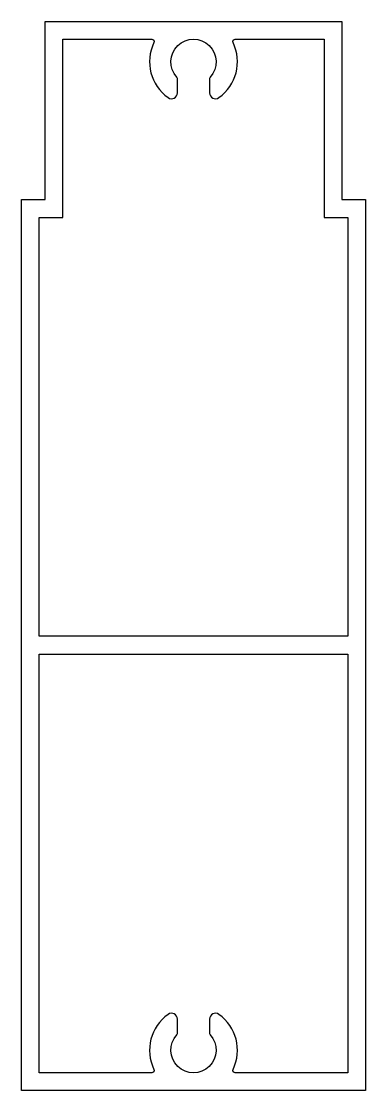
# Model space of a CAD drawing. Extents: x 160.6 to 189.6, y 147.3 to 237.3.
import ezdxf

# ---------------------------------------------------------------- set-up
doc = ezdxf.new("R2010")
doc.units = 0
doc.layers.get('0').update_dxf_attribs({"linetype": 'CONTINUOUS'})

msp = doc.modelspace()

# ---------------------------------------------------------------- linework, layer by layer
msp.add_lwpolyline([(160.627, 222.305), (162.627, 222.305), (162.627, 237.305), (187.627, 237.305), (187.627, 222.305), (189.627, 222.305), (189.627, 147.305), (160.627, 147.305)], close=True)
for points in [[(178.637, 235.805), (186.127, 235.805), (186.127, 220.805), (188.127, 220.805), (188.127, 185.555), (162.127, 185.555), (162.127, 220.805), (164.127, 220.805), (164.127, 235.805), (171.617, 235.805, -0.553411), (171.797, 235.518, 0.36656), (172.988, 230.886, 0.60872), (173.777, 231.294), (173.777, 232.488, 0.187283), (173.725, 232.623, -2.268944), (176.529, 232.623, 0.187283), (176.477, 232.488), (176.477, 231.294, 0.60872), (177.266, 230.886, 0.36656), (178.457, 235.518, -0.553411)], [(176.529, 151.987, -2.268944), (173.725, 151.987, 0.187283), (173.777, 152.122), (173.777, 153.316, 0.60872), (172.988, 153.724, 0.36656), (171.797, 149.092, -0.553411), (171.617, 148.805), (162.127, 148.805), (162.127, 184.055), (188.127, 184.055), (188.127, 148.805), (178.637, 148.805, -0.553411), (178.457, 149.092, 0.36656), (177.266, 153.724, 0.60872), (176.477, 153.316), (176.477, 152.122, 0.187283)]]:
    msp.add_lwpolyline(points, format="xyb", close=True)

doc.saveas('drawing.dxf')
